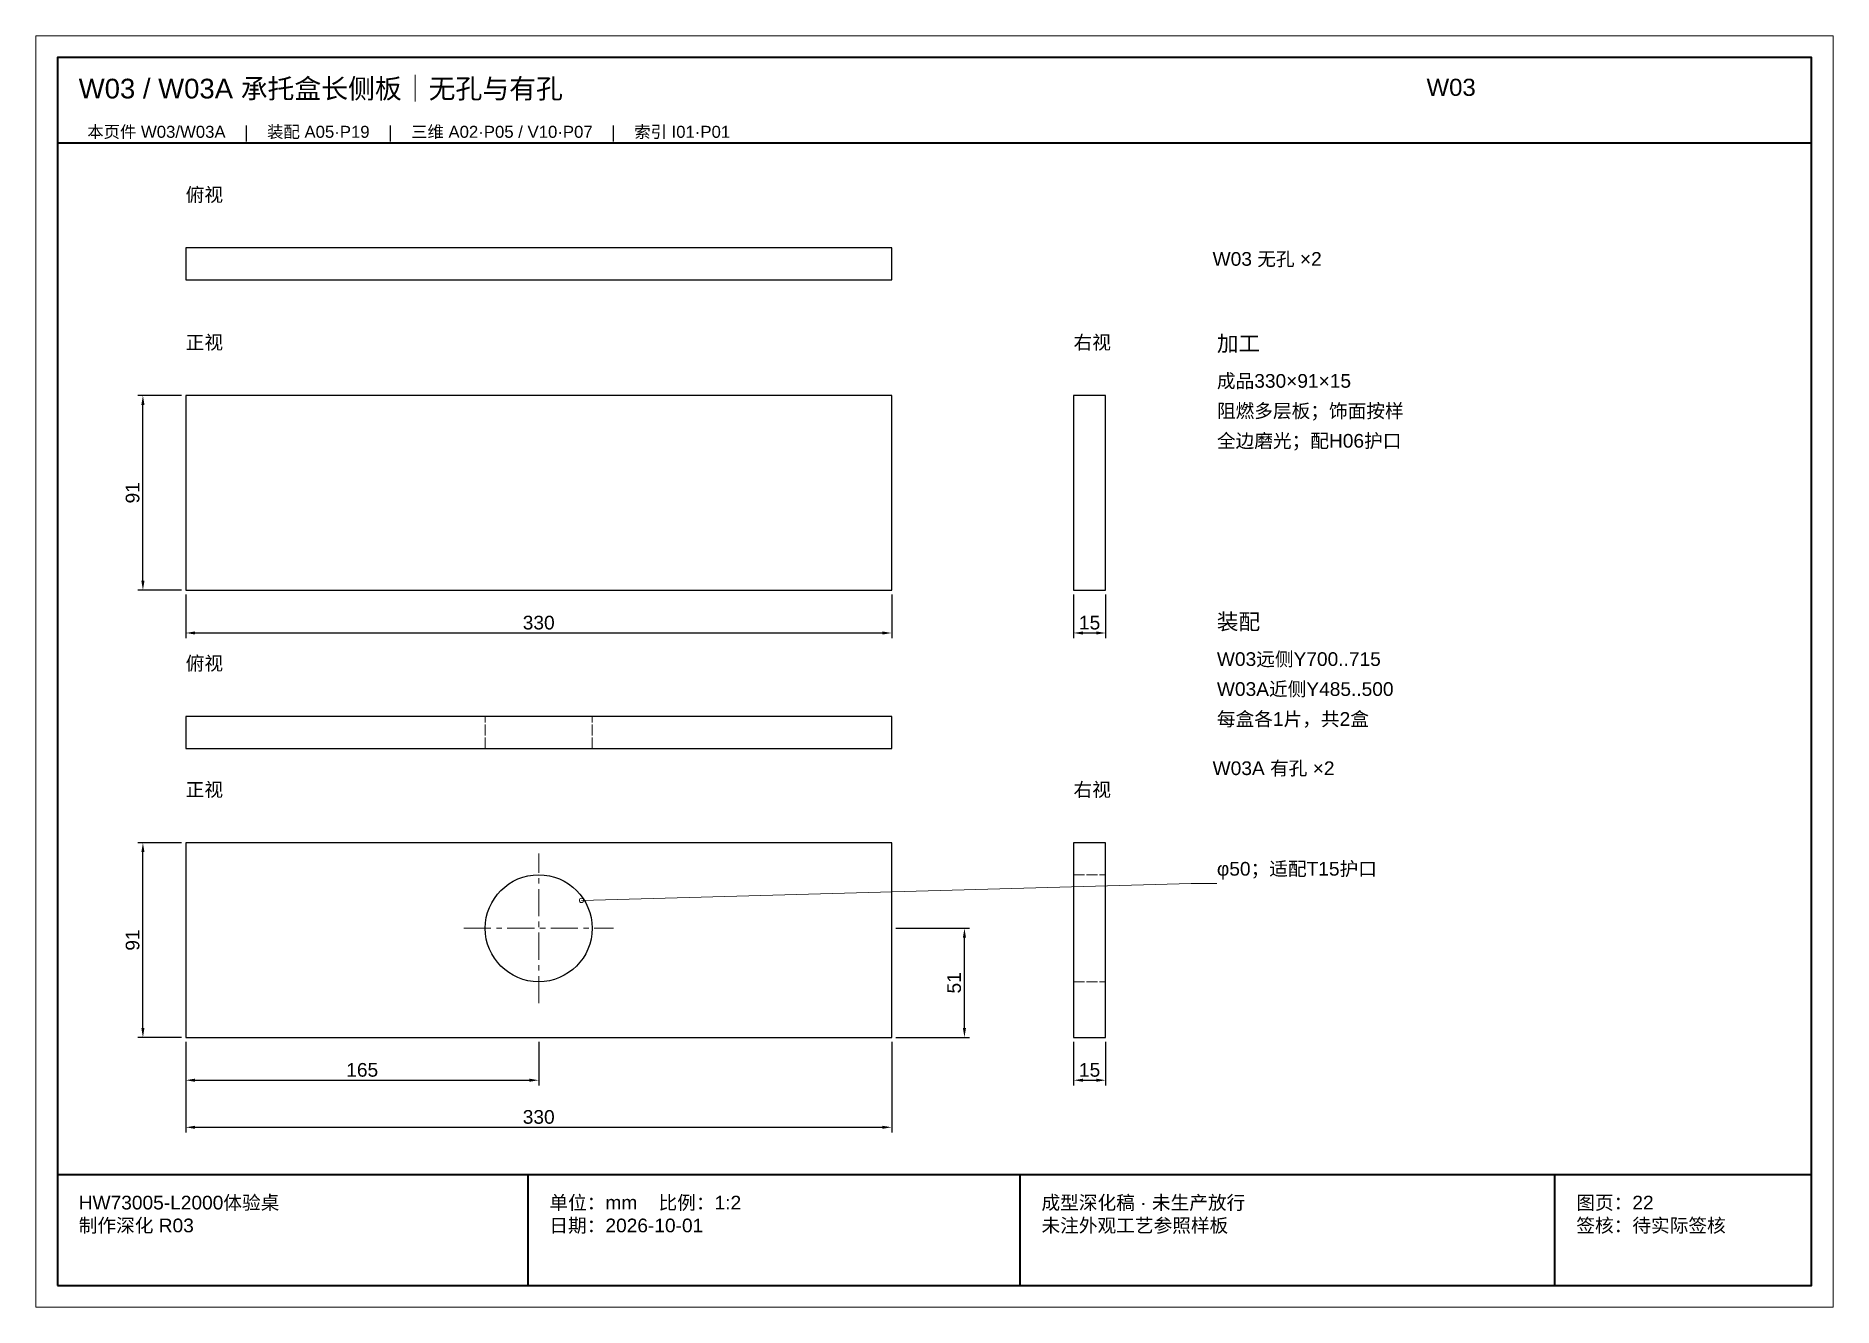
# Paper-space layout 'W03' of a CAD drawing. Header units: millimetres. Extents: x 0 to 420, y 0 to 297.
# The model-space entities are those that its viewports show. They can reach past a viewport. Long polylines and large blocks are cut down to what shows.
import ezdxf

# ---------------------------------------------------------------- set-up
doc = ezdxf.new("R2010")
doc.units = ezdxf.units.MM
doc.linetypes.add('CENTER', pattern=[5.08, 3.175, -0.635, 0.635, -0.635])
doc.linetypes.add('DASHED', pattern=[1.524, 1.27, -0.254])
for name, color, linetype, lineweight in [('CENTER', 8, 'CENTER', 13), ('DIM', 7, 'Continuous', 13), ('FRAME', 7, 'Continuous', 35), ('HIDDEN', 8, 'DASHED', 13), ('NOTE', 7, 'Continuous', 18), ('OUTLINE', 7, 'Continuous', 25)]:
    doc.layers.add(name, color=color, linetype=linetype, lineweight=lineweight)
doc.styles.add('CN', font='Arial Unicode.ttf')
doc.dimstyles.new('D2_A3', dxfattribs={"dimtxt": 6.4, "dimasz": 4.4, "dimexe": 2.4, "dimexo": 2, "dimgap": 1.6, "dimtad": 1, "dimdsep": 46, "dimtxsty": 'CN', "dimcen": 2.5, "dimclrd": 7, "dimclre": 7, "dimclrt": 7, "dimazin": 3, "dimtfac": 1, "dimtmove": 0, "dimatfit": 3})

msp = doc.modelspace()

# ---------------------------------------------------------------- linework, layer by layer
at = {"layer": 'CENTER'}
for p, q in [((72235, 142), (72235, 212)), ((72200, 177), (72270, 177))]:
    msp.add_line(p, q, dxfattribs=at)
at = {"layer": 'DIM'}
msp.add_lwpolyline([(72255, 190), (72540, 198), (72552, 198)], dxfattribs=at)
msp.add_circle((72255, 190), 1, dxfattribs=at)
at = {"layer": 'FRAME'}
for p, q in [((72010, 544), (72830, 544)), ((72010, 62), (72830, 62)), ((72230, 10), (72230, 62)), ((72460, 10), (72460, 62)), ((72710, 10), (72710, 62))]:
    msp.add_line(p, q, dxfattribs=at)
msp.add_lwpolyline([(72010, 10), (72830, 10), (72830, 584), (72010, 584)], close=True, dxfattribs=at)
at = {"layer": 'HIDDEN'}
for p, q in [((72210, 261), (72210, 276)), ((72260, 261), (72260, 276)), ((72485, 202), (72500, 202)), ((72485, 152), (72500, 152))]:
    msp.add_line(p, q, dxfattribs=at)
at = {"layer": 'OUTLINE'}
for points in [[(72070, 480), (72400, 480), (72400, 495), (72070, 495)], [(72070, 335), (72400, 335), (72400, 426), (72070, 426)], [(72485, 335), (72500, 335), (72500, 426), (72485, 426)], [(72070, 261), (72400, 261), (72400, 276), (72070, 276)], [(72070, 126), (72400, 126), (72400, 217), (72070, 217)], [(72485, 126), (72500, 126), (72500, 217), (72485, 217)]]:
    msp.add_lwpolyline(points, close=True, dxfattribs=at)
msp.add_circle((72235, 177), 25, dxfattribs=at)

# ---------------------------------------------------------------- texts
at = {"layer": 'NOTE', "attachment_point": 1, "style": 'CN'}
for s, insert, char_height, width in [('W03 / W03A 承托盒长侧板｜无孔与有孔', (72020, 574), 9.2, 620), ('W03', (72650, 574), 8, 180), ('本页件 W03/W03A    |    装配 A05·P19    |    三维 A02·P05 / V10·P07    |    索引 I01·P01', (72024, 552), 5.6, 792), ('俯视', (72070, 523), 6.4, 220), ('W03 无孔 ×2', (72550, 493), 6.4, 220), ('正视', (72070, 454), 6.4, 220), ('右视', (72485, 454), 6.4, 220), ('加工', (72552, 454), 7.4, 264), ('成品330×91×15', (72552, 436), 6.4, 264), ('阻燃多层板；饰面按样', (72552, 422), 6.4, 264), ('全边磨光；配H06护口', (72552, 408), 6.4, 264), ('装配', (72552, 324), 7.4, 264), ('俯视', (72070, 304), 6.4, 220), ('W03远侧Y700..715', (72552, 306), 6.4, 264), ('W03A近侧Y485..500', (72552, 292), 6.4, 264), ('每盒各1片，共2盒', (72552, 278), 6.4, 264), ('W03A 有孔 ×2', (72550, 255), 6.4, 220), ('正视', (72070, 245), 6.4, 220), ('右视', (72485, 245), 6.4, 220), ('φ50；适配T15护口', (72552, 208), 6.4, 260), ('HW73005-L2000体验桌\\P制作深化 R03', (72020, 52), 6.4, 200), ('单位：mm    比例：1:2\\P日期：2026-10-01', (72240, 52), 6.4, 210), ('成型深化稿 · 未生产放行\\P未注外观工艺参照样板', (72470, 52), 6.4, 230), ('图页：22\\P签核：待实际签核', (72720, 52), 6.4, 110)]:
    msp.add_mtext(s, dxfattribs=dict(at, insert=insert, char_height=char_height, width=width))

# ---------------------------------------------------------------- dimensions: what is measured, and where the dimension line sits
at = {"layer": 'DIM'}
for base, p1, p2 in [((72050, 335), (72070, 335), (72070, 426)), ((72050, 126), (72070, 126), (72070, 217)), ((72434, 126), (72400, 126), (72400, 177))]:
    msp.add_linear_dim(base=base, p1=p1, p2=p2, angle=90, dimstyle='D2_A3', dxfattribs=at).render()
for base, p1, p2 in [((72070, 315), (72070, 335), (72400, 335)), ((72485, 315), (72485, 335), (72500, 335)), ((72070, 84), (72070, 126), (72400, 126)), ((72070, 106), (72070, 126), (72235, 126)), ((72485, 106), (72485, 126), (72500, 126))]:
    msp.add_linear_dim(base=base, p1=p1, p2=p2, dimstyle='D2_A3', dxfattribs=at).render()

psp = doc.layouts.new('W03')

# ---------------------------------------------------------------- viewports
at = {"layer": 'Defpoints'}
psp.add_viewport(center=(210, 148.5), size=(420, 297), view_center_point=(72420, 297), view_height=594, dxfattribs=at)

doc.saveas('drawing.dxf')
